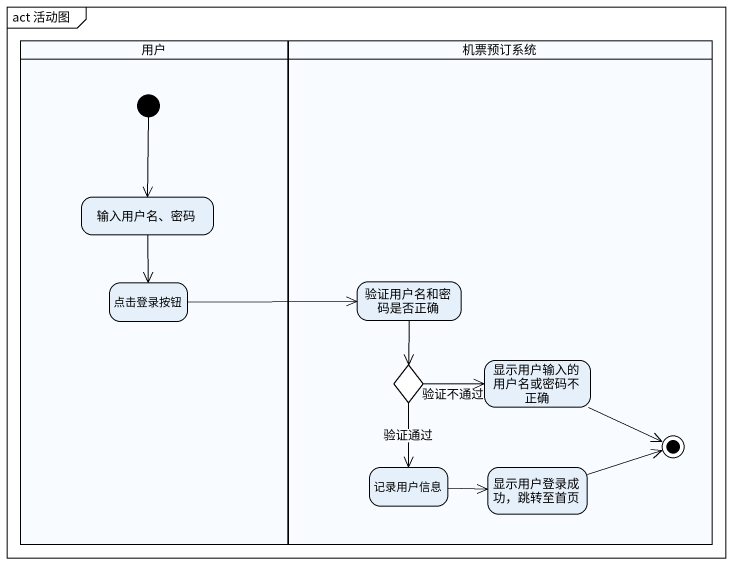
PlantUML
@startuml
mainframe act 活动图
hide empty description
state 用户 <<partition>> {
  state "输入用户名、密码" as 输入用户名_密码
  state 点击登录按钮
  [*] --> 输入用户名_密码
}
state 机票预订系统 <<partition>> {
  state 验证用户名和密码是否正确
  state 显示用户输入的用户名或密码不正确
  state choice1 <<choice>>
  state 记录用户信息
  state "显示用户登录成功，跳转至首页" as 显示用户登录成功_跳转至首页
  显示用户输入的用户名或密码不正确 -right-> [*]
  显示用户登录成功_跳转至首页 -right-> [*]
}
输入用户名_密码 --> 点击登录按钮
点击登录按钮 -right-> 验证用户名和密码是否正确
验证用户名和密码是否正确 --> choice1
choice1 -right-> 显示用户输入的用户名或密码不正确 : 验证不通过
choice1 --> 记录用户信息 : 验证通过
记录用户信息 -right-> 显示用户登录成功_跳转至首页
@enduml
